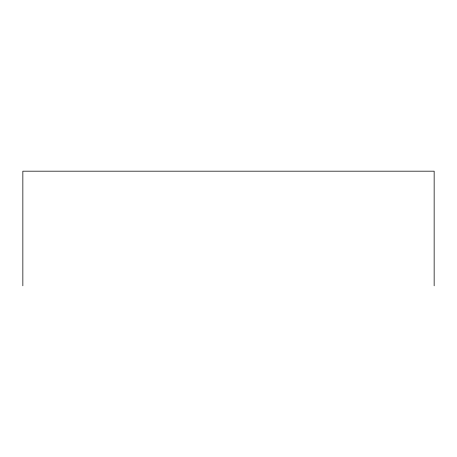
<?xml version="1.0" encoding="UTF-8"?>
<svg xmlns="http://www.w3.org/2000/svg" width="457" height="457" viewBox="0 0 457 457"><rect width="100%" height="100%" fill="white"/><g stroke="black" fill="none" stroke-linecap="round" stroke-linejoin="round"><path stroke-width="0.69" d="M434.15 285.819L434.15 171.181L22.85 171.181L22.85 285.819"/></g></svg>
